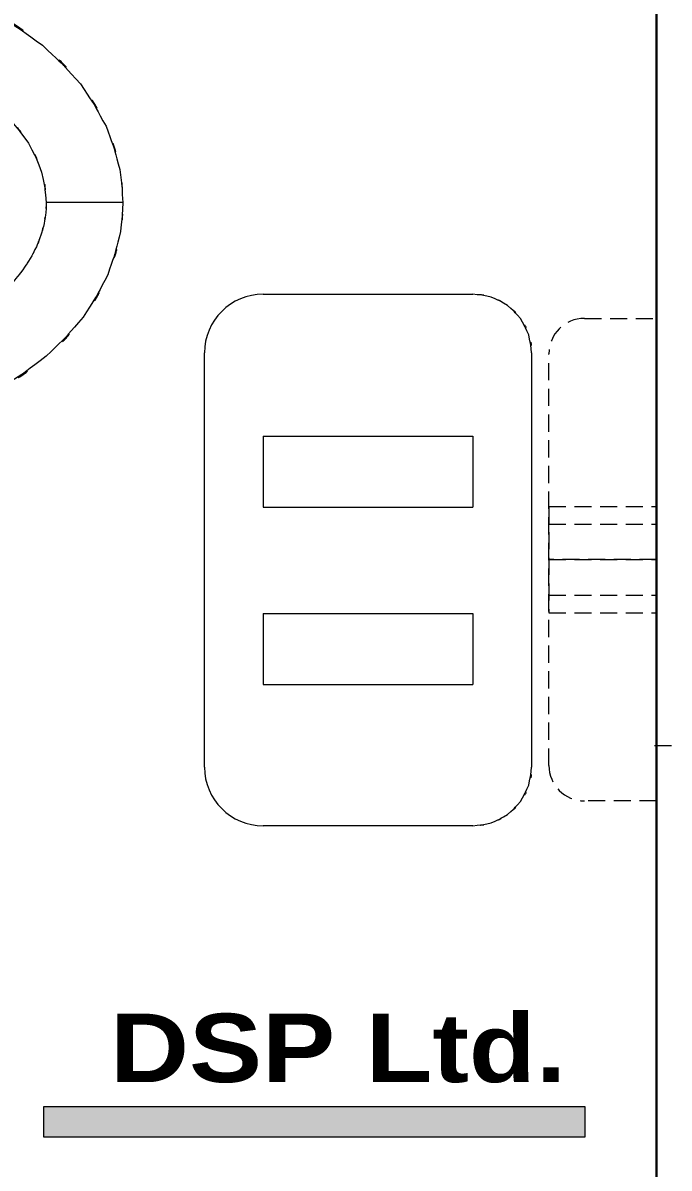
# Model space of a CAD drawing. Header units: millimetres. Extents: x 107 to 2900, y 85 to 3996.
# Drawn here: x 1059.36 to 1068.8, y 2899.15 to 2915.87 of the extents above; entities that cross this region are included whole.
import ezdxf

# ---------------------------------------------------------------- set-up
doc = ezdxf.new("R2010")
doc.units = ezdxf.units.MM
doc.linetypes.add('DASHED2', pattern=[0.375, 0.25, -0.125])
doc.layers.add('70', color=7, linetype='Continuous')
doc.layers.add('ASHADE', color=7, linetype='Continuous')
doc.styles.get("Standard").update_dxf_attribs({"font": 'BareunDotumPro1.ttf'})

# ---------------------------------------------------------------- blocks, each defined once
blk = doc.blocks.new('abcde')
at = {"layer": 'ASHADE', "lineweight": 5}
blk.add_hatch(color=5, dxfattribs=at).paths.add_polyline_path([(6745.16, 94.93), (6745.16, 103.27), (6891.57, 103.27), (6891.57, 94.93)])
for p, q in [((6745.16, 94.93), (6745.16, 103.27)), ((6891.57, 103.27), (6891.57, 94.93))]:
    blk.add_line(p, q, dxfattribs=at)
at = {"layer": 'ASHADE', "color": 5, "lineweight": 5}
for p, q in [((6745.16, 103.27), (6891.57, 103.27)), ((6891.57, 94.93), (6745.16, 94.93))]:
    blk.add_line(p, q, dxfattribs=at)
at = {"layer": 'ASHADE', "lineweight": 5, "insert": (6763.1, 128.35), "char_height": 18.5261, "width": 329.6254, "attachment_point": 1}
blk.add_mtext('{\\fArial Black|b0|i0|c0|p34;DSP Ltd.}', dxfattribs=at)

msp = doc.modelspace()

# ---------------------------------------------------------------- linework, layer by layer
at = {"color": 7, "lineweight": 30}
msp.add_line((1068.618, 2896.39), (1068.618, 2919.67), dxfattribs=at)
at = {"color": 7, "lineweight": 15}
msp.add_line((1060.821, 2913.253), (1059.702, 2913.253), dxfattribs=at)
at = {"color": 7, "lineweight": 0}
for p, q in [((1062.872, 2911.912), (1065.934, 2911.912)), ((1062.013, 2905.006), (1062.013, 2911.054)), ((1066.792, 2911.054), (1066.792, 2905.006)), ((1062.872, 2909.839), (1065.934, 2909.839)), ((1062.872, 2908.802), (1065.934, 2908.802)), ((1062.872, 2907.248), (1065.934, 2907.248)), ((1062.872, 2906.211), (1065.934, 2906.211)), ((1065.934, 2904.148), (1062.872, 2904.148))]:
    msp.add_line(p, q, dxfattribs=at)
at = {"color": 7, "lineweight": 15}
for points, knots in [([(1050.823, 2913.253), (1050.86, 2913.889), (1050.791, 2913.042), (1050.858, 2913.677), (1051.105, 2914.637), (1050.733, 2913.369), (1051.043, 2914.31), (1051.553, 2915.258), (1050.833, 2914.018), (1051.404, 2914.93), (1052.184, 2915.811), (1051.109, 2914.67), (1051.942, 2915.5), (1052.986, 2916.268), (1051.567, 2915.284), (1052.651, 2915.993), (1053.948, 2916.611), (1052.2, 2915.829), (1053.525, 2916.384), (1055.069, 2916.82), (1052.997, 2916.285), (1054.56, 2916.651), (1056.358, 2916.855), (1053.956, 2916.638), (1055.761, 2916.759), (1057.59, 2916.666), (1055.156, 2916.847), (1056.979, 2916.669), (1058.566, 2916.323), (1056.461, 2916.832), (1058.032, 2916.414), (1059.38, 2915.874), (1057.601, 2916.637), (1058.921, 2916.032), (1060.03, 2915.334), (1058.578, 2916.305), (1059.648, 2915.547), (1060.504, 2914.724), (1059.396, 2915.855), (1060.202, 2914.982), (1060.795, 2914.074), (1060.044, 2915.309), (1060.577, 2914.364), (1060.908, 2913.428), (1060.509, 2914.689), (1060.777, 2913.734), (1060.862, 2913.013), (1060.773, 2913.976), (1060.821, 2913.253)], [0, 0, 0, 0, 1, 1, 1, 2, 2, 2, 3, 3, 3, 4, 4, 4, 5, 5, 5, 6, 6, 6, 7, 7, 7, 8, 8, 8, 9, 9, 9, 10, 10, 10, 11, 11, 11, 12, 12, 12, 13, 13, 13, 14, 14, 14, 15, 15, 15, 16, 16, 16, 16]), ([(1051.942, 2913.253), (1051.95, 2913.478), (1051.936, 2913.178), (1051.95, 2913.402), (1051.983, 2913.643), (1051.934, 2913.323), (1051.975, 2913.562), (1052.038, 2913.815), (1051.948, 2913.479), (1052.019, 2913.73), (1052.116, 2913.989), (1051.982, 2913.646), (1052.086, 2913.902), (1052.216, 2914.16), (1052.038, 2913.818), (1052.175, 2914.073), (1052.337, 2914.326), (1052.116, 2913.991), (1052.285, 2914.24), (1052.48, 2914.488), (1052.217, 2914.161), (1052.418, 2914.404), (1052.646, 2914.645), (1052.338, 2914.328), (1052.571, 2914.562), (1052.833, 2914.794), (1052.481, 2914.489), (1052.748, 2914.715), (1053.043, 2914.937), (1052.646, 2914.645), (1052.946, 2914.861), (1053.278, 2915.073), (1052.833, 2914.794), (1053.169, 2914.999), (1053.541, 2915.2), (1053.042, 2914.938), (1053.418, 2915.131), (1053.832, 2915.318), (1053.278, 2915.074), (1053.695, 2915.253), (1054.148, 2915.421), (1053.542, 2915.202), (1053.997, 2915.363), (1054.497, 2915.511), (1053.83, 2915.319), (1054.331, 2915.459), (1054.887, 2915.585), (1054.144, 2915.423), (1054.703, 2915.54), (1055.326, 2915.638), (1054.493, 2915.515), (1055.119, 2915.601), (1055.82, 2915.661), (1054.884, 2915.591), (1055.586, 2915.636), (1056.364, 2915.642), (1055.328, 2915.646), (1056.105, 2915.634), (1056.956, 2915.568), (1055.822, 2915.67), (1056.672, 2915.583), (1057.563, 2915.427), (1056.378, 2915.652), (1057.264, 2915.471), (1058.123, 2915.225), (1056.984, 2915.571), (1057.834, 2915.298), (1058.6, 2914.975), (1057.586, 2915.423), (1058.341, 2915.073), (1059.007, 2914.682), (1058.129, 2915.221), (1058.78, 2914.804), (1059.345, 2914.343), (1058.607, 2914.975), (1059.148, 2914.488), (1059.604, 2913.947), (1059.019, 2914.685), (1059.441, 2914.119), (1059.756, 2913.496), (1059.368, 2914.341), (1059.635, 2913.696), (1059.762, 2913.035), (1059.629, 2913.922), (1059.702, 2913.253)], [0, 0, 0, 0, 1, 1, 1, 2, 2, 2, 3, 3, 3, 4, 4, 4, 5, 5, 5, 6, 6, 6, 7, 7, 7, 8, 8, 8, 9, 9, 9, 10, 10, 10, 11, 11, 11, 12, 12, 12, 13, 13, 13, 14, 14, 14, 15, 15, 15, 16, 16, 16, 17, 17, 17, 18, 18, 18, 19, 19, 19, 20, 20, 20, 21, 21, 21, 22, 22, 22, 23, 23, 23, 24, 24, 24, 25, 25, 25, 26, 26, 26, 27, 27, 27, 28, 28, 28, 28]), ([(1060.821, 2913.253), (1060.784, 2912.616), (1060.853, 2913.463), (1060.787, 2912.829), (1060.539, 2911.869), (1060.911, 2913.136), (1060.601, 2912.195), (1060.091, 2911.247), (1060.812, 2912.487), (1060.24, 2911.575), (1059.46, 2910.695), (1060.536, 2911.835), (1059.702, 2911.005), (1058.658, 2910.238), (1060.078, 2911.222), (1058.993, 2910.512), (1057.697, 2909.894), (1059.444, 2910.676), (1058.119, 2910.121), (1056.575, 2909.685), (1058.646, 2910.22), (1057.083, 2909.854), (1055.286, 2909.651), (1057.689, 2909.867), (1055.883, 2909.746), (1054.053, 2909.84), (1056.488, 2909.659), (1054.665, 2909.837), (1053.078, 2910.183), (1055.183, 2909.674), (1053.613, 2910.092), (1052.264, 2910.632), (1054.043, 2909.868), (1052.723, 2910.473), (1051.614, 2911.172), (1053.067, 2910.202), (1051.997, 2910.959), (1051.14, 2911.781), (1052.248, 2910.651), (1051.442, 2911.524), (1050.849, 2912.432), (1051.6, 2911.197), (1051.067, 2912.141), (1050.737, 2913.077), (1051.135, 2911.816), (1050.868, 2912.772), (1050.782, 2913.492), (1050.871, 2912.53), (1050.823, 2913.253)], [0, 0, 0, 0, 1, 1, 1, 2, 2, 2, 3, 3, 3, 4, 4, 4, 5, 5, 5, 6, 6, 6, 7, 7, 7, 8, 8, 8, 9, 9, 9, 10, 10, 10, 11, 11, 11, 12, 12, 12, 13, 13, 13, 14, 14, 14, 15, 15, 15, 16, 16, 16, 16]), ([(1059.702, 2913.253), (1059.694, 2913.028), (1059.709, 2913.327), (1059.695, 2913.103), (1059.661, 2912.863), (1059.71, 2913.183), (1059.67, 2912.944), (1059.606, 2912.69), (1059.696, 2913.026), (1059.625, 2912.776), (1059.528, 2912.517), (1059.662, 2912.859), (1059.558, 2912.604), (1059.429, 2912.346), (1059.606, 2912.687), (1059.469, 2912.433), (1059.307, 2912.179), (1059.528, 2912.514), (1059.359, 2912.266), (1059.164, 2912.018), (1059.428, 2912.344), (1059.227, 2912.102), (1058.999, 2911.861), (1059.307, 2912.178), (1059.073, 2911.943), (1058.811, 2911.711), (1059.163, 2912.016), (1058.897, 2911.791), (1058.601, 2911.569), (1058.999, 2911.86), (1058.698, 2911.645), (1058.367, 2911.433), (1058.812, 2911.711), (1058.475, 2911.506), (1058.104, 2911.306), (1058.602, 2911.568), (1058.226, 2911.375), (1057.813, 2911.188), (1058.367, 2911.432), (1057.95, 2911.253), (1057.497, 2911.084), (1058.102, 2911.304), (1057.646, 2911.144), (1057.148, 2910.994), (1057.815, 2911.187), (1057.313, 2911.046), (1056.758, 2910.92), (1057.5, 2911.082), (1056.942, 2910.966), (1056.318, 2910.867), (1057.151, 2910.991), (1056.526, 2910.905), (1055.825, 2910.845), (1056.76, 2910.914), (1056.058, 2910.87), (1055.28, 2910.863), (1056.318, 2910.86), (1055.539, 2910.871), (1054.688, 2910.937), (1055.822, 2910.835), (1054.972, 2910.923), (1054.081, 2911.078), (1055.267, 2910.853), (1054.38, 2911.035), (1053.522, 2911.281), (1054.66, 2910.934), (1053.811, 2911.208), (1053.044, 2911.531), (1054.059, 2911.082), (1053.304, 2911.432), (1052.637, 2911.823), (1053.515, 2911.284), (1052.864, 2911.702), (1052.3, 2912.162), (1053.038, 2911.53), (1052.496, 2912.018), (1052.04, 2912.558), (1052.626, 2911.82), (1052.203, 2912.387), (1051.888, 2913.009), (1052.277, 2912.165), (1052.009, 2912.809), (1051.882, 2913.471), (1052.015, 2912.583), (1051.942, 2913.253)], [0, 0, 0, 0, 1, 1, 1, 2, 2, 2, 3, 3, 3, 4, 4, 4, 5, 5, 5, 6, 6, 6, 7, 7, 7, 8, 8, 8, 9, 9, 9, 10, 10, 10, 11, 11, 11, 12, 12, 12, 13, 13, 13, 14, 14, 14, 15, 15, 15, 16, 16, 16, 17, 17, 17, 18, 18, 18, 19, 19, 19, 20, 20, 20, 21, 21, 21, 22, 22, 22, 23, 23, 23, 24, 24, 24, 25, 25, 25, 26, 26, 26, 27, 27, 27, 28, 28, 28, 28])]:
    msp.add_open_spline(points, degree=3, knots=knots, dxfattribs=at)
at = {"color": 7, "lineweight": 0}
for points in [[(1062.872, 2911.912), (1062.398, 2911.912), (1062.013, 2911.527), (1062.013, 2911.054)], [(1062.013, 2905.006), (1062.013, 2904.533), (1062.398, 2904.148), (1062.872, 2904.148)]]:
    msp.add_open_spline(points, degree=3, dxfattribs=at)
for points in [[(1066.792, 2911.054), (1066.747, 2911.454), (1066.83, 2910.923), (1066.75, 2911.319), (1066.583, 2911.686), (1066.827, 2911.207), (1066.628, 2911.558), (1066.356, 2911.855), (1066.736, 2911.476), (1066.439, 2911.748), (1066.088, 2911.946), (1066.566, 2911.703), (1066.2, 2911.87), (1065.804, 2911.95), (1066.335, 2911.866), (1065.934, 2911.912)], [(1065.934, 2904.148), (1066.335, 2904.194), (1065.804, 2904.11), (1066.2, 2904.19), (1066.566, 2904.357), (1066.088, 2904.114), (1066.439, 2904.312), (1066.736, 2904.584), (1066.356, 2904.205), (1066.628, 2904.502), (1066.827, 2904.853), (1066.583, 2904.374), (1066.75, 2904.741), (1066.83, 2905.136), (1066.747, 2904.606), (1066.792, 2905.006)]]:
    msp.add_open_spline(points, degree=3, knots=[0, 0, 0, 0, 1, 1, 1, 2, 2, 2, 3, 3, 3, 4, 4, 4, 5, 5, 5, 5], dxfattribs=at)
at = {"layer": '70', "linetype": 'DASHED2', "lineweight": 15}
for p, q in [((1068.618, 2904.148), (1068.618, 2911.922)), ((1067.563, 2911.559), (1068.618, 2911.559)), ((1067.044, 2905.029), (1067.044, 2911.041)), ((1067.044, 2908.812), (1068.618, 2908.812)), ((1067.044, 2908.812), (1067.044, 2907.258)), ((1068.618, 2908.812), (1068.618, 2907.258)), ((1067.044, 2908.553), (1068.618, 2908.553)), ((1068.618, 2908.035), (1067.044, 2908.035)), ((1067.044, 2908.035), (1068.618, 2908.035)), ((1067.044, 2907.517), (1068.618, 2907.517)), ((1067.044, 2907.258), (1068.618, 2907.258)), ((1069.96, 2905.317), (1068.558, 2905.317)), ((1068.618, 2904.511), (1067.563, 2904.511))]:
    msp.add_line(p, q, dxfattribs=at)
at = {"layer": '70', "lineweight": 13}
for p, q in [((1062.872, 2909.839), (1062.872, 2908.802)), ((1065.934, 2909.839), (1065.934, 2908.802)), ((1062.872, 2907.248), (1062.872, 2906.211)), ((1065.934, 2907.248), (1065.934, 2906.211))]:
    msp.add_line(p, q, dxfattribs=at)
at = {"layer": '70', "linetype": 'DASHED2', "lineweight": 15}
for centre, start, end in [((1067.563, 2911.041), 90, 180), ((1067.563, 2905.029), 180, 270)]:
    msp.add_arc(centre, 0.518, start, end, dxfattribs=at)

# ---------------------------------------------------------------- block references
at = {"color": 0, "xscale": 0.05400000000000001, "yscale": 0.05400000000000001, "zscale": 0.05400000000000001}
msp.add_blockref('abcde', (695.426, 2894.473), dxfattribs=at)

doc.saveas('drawing.dxf')
